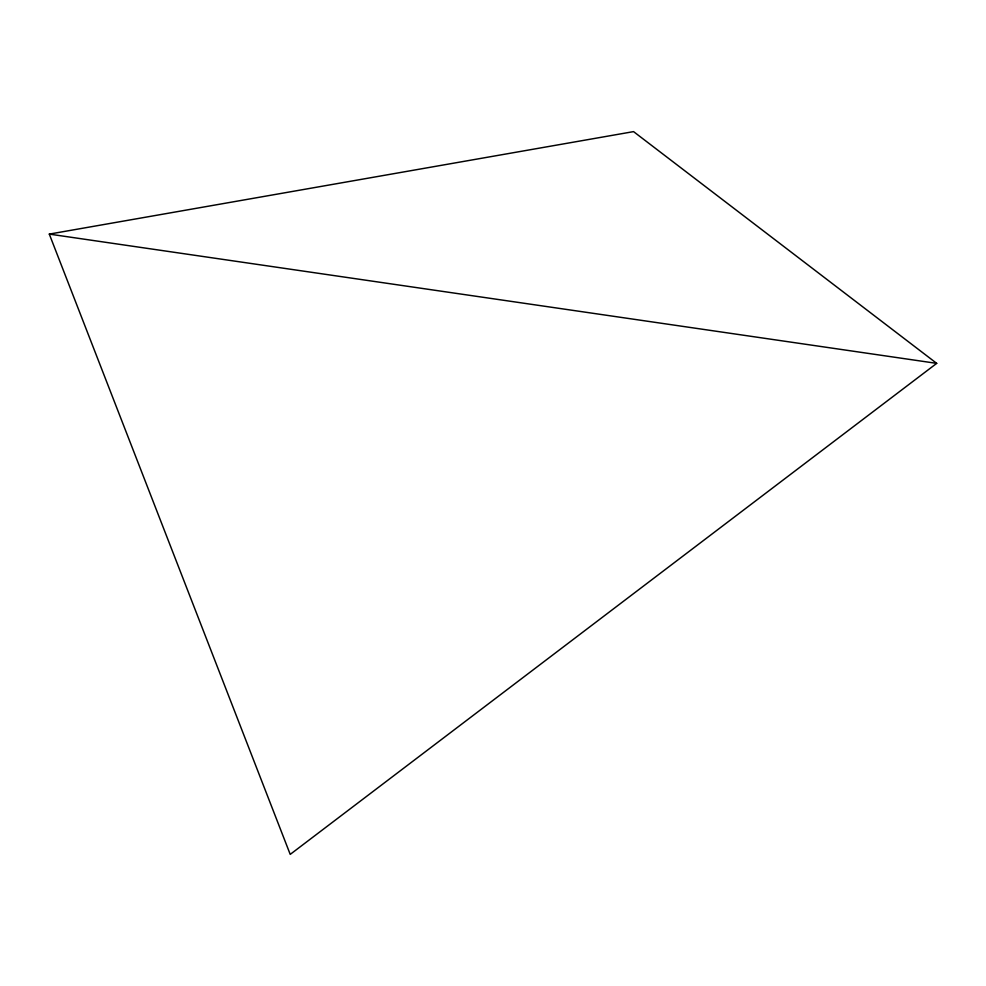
<?xml version="1.0" encoding="UTF-8"?>
<svg xmlns="http://www.w3.org/2000/svg" width="986" height="986" viewBox="0 0 986 986"><rect width="100%" height="100%" fill="white"/><g stroke="black" fill="none" stroke-linecap="round" stroke-linejoin="round"><path stroke-width="1.48" d="M936.7 363.366L290.217 854.381L49.3 234.101L633.554 131.619L936.7 363.366L49.3 234.101"/></g></svg>
